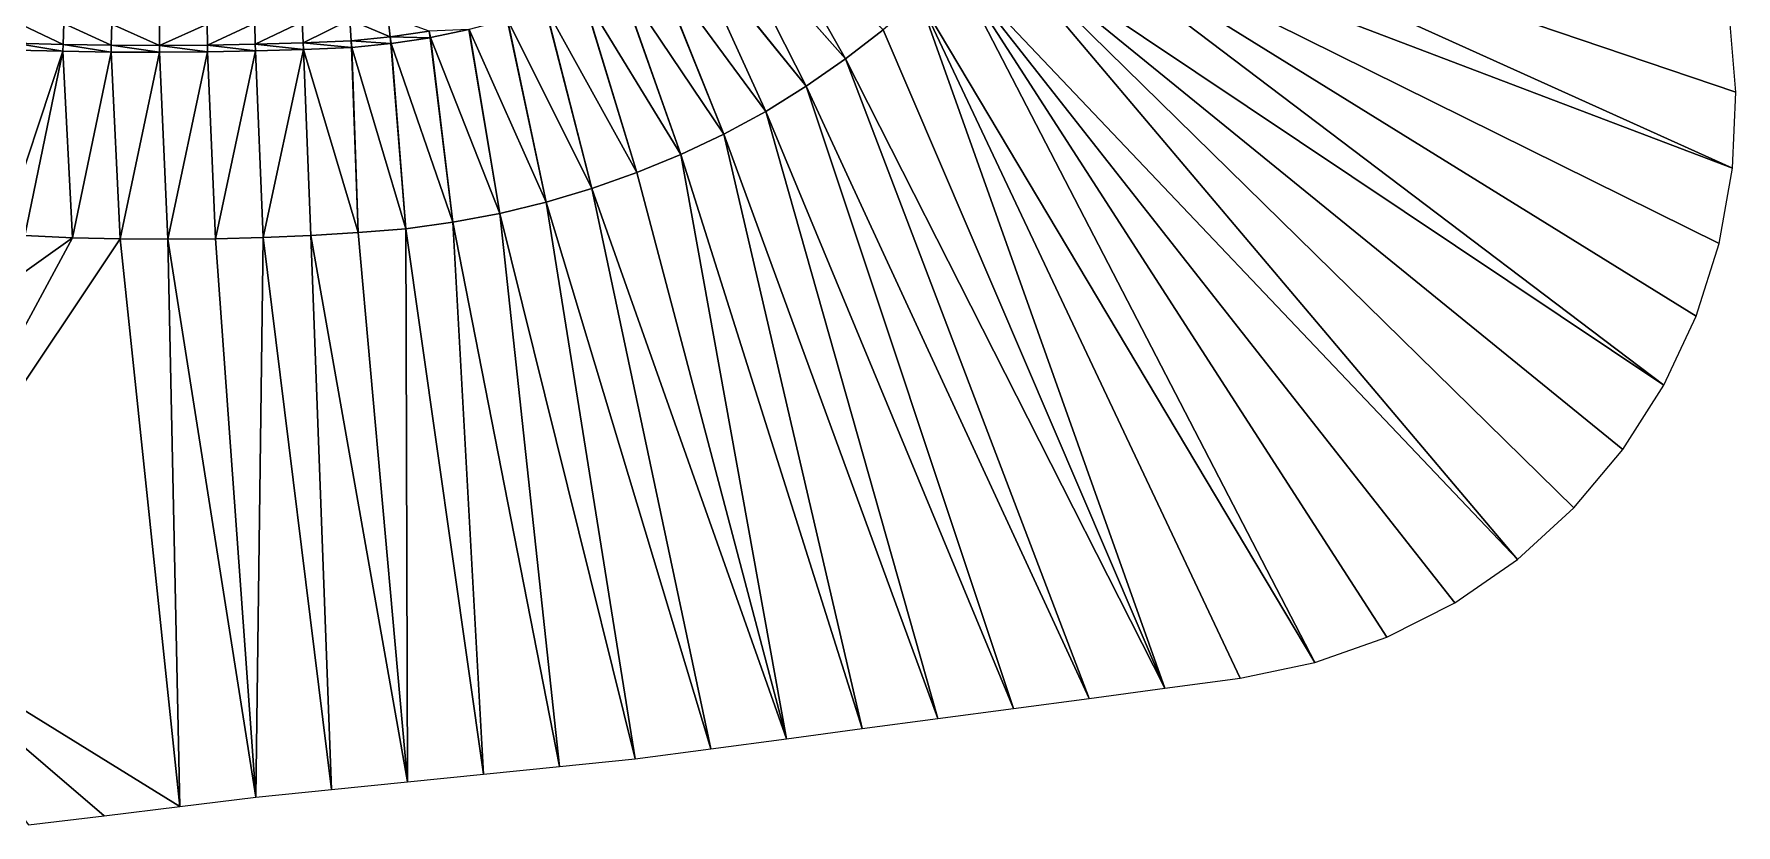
# Model space of a CAD drawing. Header units: metres. Extents: x 159042 to 159214, y 174724 to 174807.
# Drawn here: x 159169.81 to 159214.42, y 174724.75 to 174745.47 of the extents above; entities that cross this region are included whole.
import ezdxf

# ---------------------------------------------------------------- set-up
doc = ezdxf.new("R2010")
doc.units = ezdxf.units.M
doc.layers.add('_AFGEWERKT TEST', color=7, linetype='Continuous')

msp = doc.modelspace()

# ---------------------------------------------------------------- linework, layer by layer
at = {"layer": '_AFGEWERKT TEST', "color": 3, "true_color": 0x00ff00}
for points in [[(159214.327, 174741.951, 46.732), (159196.414, 174750.041, 46.531), (159195.631, 174749.069, 46.529)], [(159214.417, 174743.948, 46.726), (159214.247, 174745.939, 46.719), (159196.414, 174750.041, 46.531)], [(159214.327, 174741.951, 46.732), (159214.417, 174743.948, 46.726), (159196.414, 174750.041, 46.531)], [(159188.656, 174749.102, 46.513), (159187.822, 174748.503, 46.513), (159191.073, 174744.82, 46.526)], [(159188.656, 174749.102, 46.513), (159191.073, 174744.82, 46.526), (159192.063, 174745.581, 46.525)], [(159194.802, 174748.134, 46.528), (159212.527, 174736.268, 46.742), (159195.631, 174749.069, 46.529)], [(159213.374, 174738.078, 46.739), (159213.977, 174739.984, 46.737), (159195.631, 174749.069, 46.529)], [(159213.977, 174739.984, 46.737), (159214.327, 174741.951, 46.732), (159195.631, 174749.069, 46.529)], [(159212.527, 174736.268, 46.742), (159213.374, 174738.078, 46.739), (159195.631, 174749.069, 46.529)], [(159187.815, 174748.498, 46.513), (159186.953, 174747.938, 46.514), (159190.047, 174744.106, 46.527)], [(159187.822, 174748.503, 46.513), (159187.815, 174748.498, 46.513), (159191.073, 174744.82, 46.526)], [(159187.815, 174748.498, 46.513), (159190.047, 174744.106, 46.527), (159191.073, 174744.82, 46.526)], [(159193.93, 174747.24, 46.526), (159208.694, 174731.702, 46.74), (159194.802, 174748.134, 46.528)], [(159208.694, 174731.702, 46.74), (159210.167, 174733.052, 46.743), (159194.802, 174748.134, 46.528)], [(159211.452, 174734.583, 46.743), (159212.527, 174736.268, 46.742), (159194.802, 174748.134, 46.528)], [(159210.167, 174733.052, 46.743), (159211.452, 174734.583, 46.743), (159194.802, 174748.134, 46.528)], [(159186.945, 174747.933, 46.514), (159186.054, 174747.42, 46.513), (159188.988, 174743.442, 46.528)], [(159186.953, 174747.938, 46.514), (159186.945, 174747.933, 46.514), (159190.047, 174744.106, 46.527)], [(159186.945, 174747.933, 46.514), (159188.988, 174743.442, 46.528), (159190.047, 174744.106, 46.527)], [(159186.046, 174747.416, 46.513), (159185.129, 174746.951, 46.513), (159187.888, 174742.85, 46.528)], [(159186.054, 174747.42, 46.513), (159186.046, 174747.416, 46.513), (159187.888, 174742.85, 46.528)], [(159188.988, 174743.442, 46.528), (159186.054, 174747.42, 46.513), (159187.888, 174742.85, 46.528)], [(159193.017, 174746.389, 46.525), (159203.382, 174729.001, 46.727), (159193.93, 174747.24, 46.526)], [(159207.051, 174730.565, 46.736), (159208.694, 174731.702, 46.74), (159193.93, 174747.24, 46.526)], [(159205.267, 174729.663, 46.732), (159207.051, 174730.565, 46.736), (159193.93, 174747.24, 46.526)], [(159203.382, 174729.001, 46.727), (159205.267, 174729.663, 46.732), (159193.93, 174747.24, 46.526)], [(159185.121, 174746.947, 46.513), (159184.18, 174746.533, 46.513), (159186.758, 174742.315, 46.528)], [(159185.129, 174746.951, 46.513), (159185.121, 174746.947, 46.513), (159186.758, 174742.315, 46.528)], [(159185.129, 174746.951, 46.513), (159186.758, 174742.315, 46.528), (159187.888, 174742.85, 46.528)], [(159184.171, 174746.529, 46.513), (159183.21, 174746.166, 46.513), (159185.603, 174741.838, 46.528)], [(159184.18, 174746.533, 46.513), (159184.171, 174746.529, 46.513), (159185.603, 174741.838, 46.528)], [(159184.18, 174746.533, 46.513), (159185.603, 174741.838, 46.528), (159186.758, 174742.315, 46.528)], [(159199.443, 174728.327, 46.711), (159193.017, 174746.389, 46.525), (159192.063, 174745.581, 46.525)], [(159201.426, 174728.59, 46.719), (159203.382, 174729.001, 46.727), (159193.017, 174746.389, 46.525)], [(159201.426, 174728.59, 46.719), (159193.017, 174746.389, 46.525), (159199.443, 174728.327, 46.711)], [(159169.342, 174745.779, 46.361), (159169.306, 174745.23, 46.361), (159170.568, 174745.195, 46.359)], [(159170.592, 174745.745, 46.359), (159169.342, 174745.779, 46.361), (159170.568, 174745.195, 46.359)], [(159175.59, 174745.754, 46.351), (159174.341, 174745.73, 46.353), (159174.35, 174745.18, 46.353)], [(159175.59, 174745.754, 46.351), (159174.35, 174745.18, 46.353), (159175.606, 174745.204, 46.351)], [(159176.838, 174745.792, 46.349), (159175.59, 174745.754, 46.351), (159175.606, 174745.204, 46.351)], [(159176.838, 174745.792, 46.349), (159175.606, 174745.204, 46.351), (159176.863, 174745.242, 46.349)], [(159178.086, 174745.844, 46.347), (159176.838, 174745.792, 46.349), (159176.863, 174745.242, 46.349)], [(159178.118, 174745.295, 46.347), (159178.086, 174745.844, 46.347), (159176.863, 174745.242, 46.349)], [(159179.081, 174745.939, 46.346), (159178.086, 174745.844, 46.347), (159179.144, 174745.393, 46.346)], [(159178.086, 174745.844, 46.347), (159178.118, 174745.295, 46.347), (159179.144, 174745.393, 46.346)], [(159179.081, 174745.939, 46.346), (159179.144, 174745.393, 46.346), (159180.162, 174745.546, 46.345)], [(159182.211, 174745.848, 46.512), (159181.215, 174745.587, 46.514), (159183.228, 174741.065, 46.528)], [(159182.22, 174745.851, 46.512), (159182.211, 174745.848, 46.512), (159183.228, 174741.065, 46.528)], [(159183.201, 174746.163, 46.513), (159182.22, 174745.851, 46.512), (159184.425, 174741.421, 46.528)], [(159184.425, 174741.421, 46.528), (159182.22, 174745.851, 46.512), (159183.228, 174741.065, 46.528)], [(159183.21, 174746.166, 46.513), (159183.201, 174746.163, 46.513), (159184.425, 174741.421, 46.528)], [(159183.21, 174746.166, 46.513), (159184.425, 174741.421, 46.528), (159185.603, 174741.838, 46.528)], [(159170.592, 174745.745, 46.359), (159170.568, 174745.195, 46.359), (159171.83, 174745.176, 46.357)], [(159171.842, 174745.726, 46.357), (159170.592, 174745.745, 46.359), (159171.83, 174745.176, 46.357)], [(159173.093, 174745.171, 46.355), (159171.842, 174745.726, 46.357), (159171.83, 174745.176, 46.357)], [(159173.093, 174745.171, 46.355), (159173.092, 174745.721, 46.355), (159171.842, 174745.726, 46.357)], [(159173.092, 174745.721, 46.355), (159173.093, 174745.171, 46.355), (159174.341, 174745.73, 46.353)], [(159174.341, 174745.73, 46.353), (159173.093, 174745.171, 46.355), (159174.35, 174745.18, 46.353)], [(159178.118, 174745.295, 46.347), (159179.16, 174745.218, 46.522), (159179.144, 174745.393, 46.346)], [(159179.144, 174745.393, 46.346), (159180.188, 174745.374, 46.518), (159180.162, 174745.546, 46.345)], [(159179.17, 174745.219, 46.522), (159180.188, 174745.374, 46.518), (159179.144, 174745.393, 46.346)], [(159179.16, 174745.218, 46.522), (159179.17, 174745.219, 46.522), (159179.144, 174745.393, 46.346)], [(159180.188, 174745.374, 46.518), (159179.17, 174745.219, 46.522), (159180.787, 174740.538, 46.528)], [(159180.197, 174745.375, 46.518), (159181.206, 174745.585, 46.514), (159180.162, 174745.546, 46.345)], [(159180.188, 174745.374, 46.518), (159180.197, 174745.375, 46.518), (159180.162, 174745.546, 46.345)], [(159180.197, 174745.375, 46.518), (159180.188, 174745.374, 46.518), (159180.787, 174740.538, 46.528)], [(159181.206, 174745.585, 46.514), (159180.197, 174745.375, 46.518), (159182.014, 174740.77, 46.528)], [(159180.197, 174745.375, 46.518), (159180.787, 174740.538, 46.528), (159182.014, 174740.77, 46.528)], [(159181.215, 174745.587, 46.514), (159181.206, 174745.585, 46.514), (159182.014, 174740.77, 46.528)], [(159181.215, 174745.587, 46.514), (159182.014, 174740.77, 46.528), (159183.228, 174741.065, 46.528)], [(159191.073, 174744.82, 46.526), (159199.443, 174728.327, 46.711), (159192.063, 174745.581, 46.525)], [(159170.563, 174745.017, 46.537), (159169.301, 174745.051, 46.539), (159169.018, 174740.336, 46.542)], [(159169.562, 174740.187, 46.541), (159170.563, 174745.017, 46.537), (159169.018, 174740.336, 46.542)], [(159169.301, 174745.051, 46.539), (159170.563, 174745.017, 46.537), (159169.306, 174745.23, 46.361)], [(159169.306, 174745.23, 46.361), (159170.563, 174745.017, 46.537), (159170.568, 174745.195, 46.359)], [(159170.563, 174745.017, 46.537), (159169.562, 174740.187, 46.541), (159170.811, 174740.133, 46.54)], [(159170.563, 174745.017, 46.537), (159170.565, 174745.017, 46.537), (159170.568, 174745.195, 46.359)], [(159170.565, 174745.017, 46.537), (159170.563, 174745.017, 46.537), (159170.811, 174740.133, 46.54)], [(159170.565, 174745.017, 46.537), (159171.827, 174744.997, 46.535), (159170.568, 174745.195, 46.359)], [(159171.827, 174744.997, 46.535), (159170.565, 174745.017, 46.537), (159170.811, 174740.133, 46.54)], [(159170.568, 174745.195, 46.359), (159171.827, 174744.997, 46.535), (159171.83, 174745.176, 46.357)], [(159171.827, 174744.997, 46.535), (159170.811, 174740.133, 46.54), (159172.061, 174740.101, 46.538)], [(159171.827, 174744.997, 46.535), (159171.829, 174744.997, 46.535), (159171.83, 174745.176, 46.357)], [(159171.829, 174744.997, 46.535), (159171.827, 174744.997, 46.535), (159172.061, 174740.101, 46.538)], [(159171.829, 174744.997, 46.535), (159173.092, 174744.993, 46.533), (159171.83, 174745.176, 46.357)], [(159173.092, 174744.993, 46.533), (159171.829, 174744.997, 46.535), (159172.061, 174740.101, 46.538)], [(159173.092, 174744.993, 46.533), (159173.093, 174745.171, 46.355), (159171.83, 174745.176, 46.357)], [(159173.092, 174744.993, 46.533), (159172.061, 174740.101, 46.538), (159173.311, 174740.091, 46.536)], [(159173.092, 174744.993, 46.533), (159173.094, 174744.993, 46.533), (159173.093, 174745.171, 46.355)], [(159173.094, 174744.993, 46.533), (159173.092, 174744.993, 46.533), (159173.311, 174740.091, 46.536)], [(159173.093, 174745.171, 46.355), (159174.351, 174745.002, 46.531), (159174.35, 174745.18, 46.353)], [(159173.094, 174744.993, 46.533), (159174.351, 174745.002, 46.531), (159173.093, 174745.171, 46.355)], [(159174.351, 174745.002, 46.531), (159173.094, 174744.993, 46.533), (159173.311, 174740.091, 46.536)], [(159174.561, 174740.103, 46.534), (159174.351, 174745.002, 46.531), (159173.311, 174740.091, 46.536)], [(159174.35, 174745.18, 46.353), (159175.61, 174745.026, 46.529), (159175.606, 174745.204, 46.351)], [(159174.353, 174745.002, 46.531), (159175.61, 174745.026, 46.529), (159174.35, 174745.18, 46.353)], [(159174.351, 174745.002, 46.531), (159174.353, 174745.002, 46.531), (159174.35, 174745.18, 46.353)], [(159174.353, 174745.002, 46.531), (159174.351, 174745.002, 46.531), (159174.561, 174740.103, 46.534)], [(159175.61, 174745.026, 46.529), (159174.353, 174745.002, 46.531), (159174.561, 174740.103, 46.534)], [(159175.61, 174745.026, 46.529), (159174.561, 174740.103, 46.534), (159175.81, 174740.136, 46.532)], [(159175.606, 174745.204, 46.351), (159176.868, 174745.065, 46.527), (159176.863, 174745.242, 46.349)], [(159175.612, 174745.026, 46.529), (159176.868, 174745.065, 46.527), (159175.606, 174745.204, 46.351)], [(159175.61, 174745.026, 46.529), (159175.612, 174745.026, 46.529), (159175.606, 174745.204, 46.351)], [(159175.612, 174745.026, 46.529), (159175.61, 174745.026, 46.529), (159175.81, 174740.136, 46.532)], [(159176.868, 174745.065, 46.527), (159175.612, 174745.026, 46.529), (159175.81, 174740.136, 46.532)], [(159176.868, 174745.065, 46.527), (159175.81, 174740.136, 46.532), (159177.058, 174740.192, 46.531)], [(159178.126, 174745.118, 46.525), (159178.118, 174745.295, 46.347), (159176.863, 174745.242, 46.349)], [(159176.868, 174745.065, 46.527), (159176.87, 174745.065, 46.527), (159176.863, 174745.242, 46.349)], [(159176.87, 174745.065, 46.527), (159178.126, 174745.118, 46.525), (159176.863, 174745.242, 46.349)], [(159176.87, 174745.065, 46.527), (159176.868, 174745.065, 46.527), (159177.058, 174740.192, 46.531)], [(159178.126, 174745.118, 46.525), (159176.87, 174745.065, 46.527), (159178.304, 174740.27, 46.529)], [(159176.87, 174745.065, 46.527), (159177.058, 174740.192, 46.531), (159178.304, 174740.27, 46.529)], [(159178.135, 174745.118, 46.525), (159179.16, 174745.218, 46.522), (159178.118, 174745.295, 46.347)], [(159178.126, 174745.118, 46.525), (159178.135, 174745.118, 46.525), (159178.118, 174745.295, 46.347)], [(159178.135, 174745.118, 46.525), (159178.126, 174745.118, 46.525), (159178.304, 174740.27, 46.529)], [(159179.16, 174745.218, 46.522), (159178.135, 174745.118, 46.525), (159179.55, 174740.369, 46.528)], [(159179.55, 174740.369, 46.528), (159178.135, 174745.118, 46.525), (159178.304, 174740.27, 46.529)], [(159179.17, 174745.219, 46.522), (159179.16, 174745.218, 46.522), (159179.55, 174740.369, 46.528)], [(159179.17, 174745.219, 46.522), (159179.55, 174740.369, 46.528), (159180.787, 174740.538, 46.528)], [(159190.047, 174744.106, 46.527), (159197.461, 174728.063, 46.704), (159191.073, 174744.82, 46.526)], [(159197.461, 174728.063, 46.704), (159199.443, 174728.327, 46.711), (159191.073, 174744.82, 46.526)], [(159188.988, 174743.442, 46.528), (159195.478, 174727.798, 46.697), (159190.047, 174744.106, 46.527)], [(159195.478, 174727.798, 46.697), (159197.461, 174728.063, 46.704), (159190.047, 174744.106, 46.527)], [(159193.496, 174727.533, 46.691), (159188.988, 174743.442, 46.528), (159187.888, 174742.85, 46.528)], [(159188.988, 174743.442, 46.528), (159193.496, 174727.533, 46.691), (159195.478, 174727.798, 46.697)], [(159186.758, 174742.315, 46.528), (159191.513, 174727.269, 46.686), (159187.888, 174742.85, 46.528)], [(159191.513, 174727.269, 46.686), (159193.496, 174727.533, 46.691), (159187.888, 174742.85, 46.528)], [(159185.603, 174741.838, 46.528), (159189.531, 174727.004, 46.681), (159186.758, 174742.315, 46.528)], [(159189.531, 174727.004, 46.681), (159191.513, 174727.269, 46.686), (159186.758, 174742.315, 46.528)], [(159184.425, 174741.421, 46.528), (159189.531, 174727.004, 46.681), (159185.603, 174741.838, 46.528)], [(159187.548, 174726.74, 46.678), (159184.425, 174741.421, 46.528), (159183.228, 174741.065, 46.528)], [(159187.548, 174726.74, 46.678), (159189.531, 174727.004, 46.681), (159184.425, 174741.421, 46.528)], [(159182.014, 174740.77, 46.528), (159185.566, 174726.475, 46.675), (159183.228, 174741.065, 46.528)], [(159185.566, 174726.475, 46.675), (159187.548, 174726.74, 46.678), (159183.228, 174741.065, 46.528)], [(159179.55, 174740.369, 46.528), (159181.586, 174726.076, 46.675), (159180.787, 174740.538, 46.528)], [(159180.787, 174740.538, 46.528), (159183.576, 174726.275, 46.673), (159182.014, 174740.77, 46.528)], [(159181.586, 174726.076, 46.675), (159183.576, 174726.275, 46.673), (159180.787, 174740.538, 46.528)], [(159183.576, 174726.275, 46.673), (159185.566, 174726.475, 46.675), (159182.014, 174740.77, 46.528)], [(159169.562, 174740.187, 46.541), (159164.301, 174735.495, 46.566), (159170.811, 174740.133, 46.54)], [(159164.301, 174735.495, 46.566), (159165.488, 174730.263, 46.586), (159170.811, 174740.133, 46.54)], [(159170.811, 174740.133, 46.54), (159165.488, 174730.263, 46.586), (159172.061, 174740.101, 46.538)], [(159165.488, 174730.263, 46.586), (159173.631, 174725.229, 46.752), (159172.061, 174740.101, 46.538)], [(159172.061, 174740.101, 46.538), (159173.631, 174725.229, 46.752), (159173.311, 174740.091, 46.536)], [(159175.617, 174725.47, 46.733), (159174.561, 174740.103, 46.534), (159173.311, 174740.091, 46.536)], [(159173.631, 174725.229, 46.752), (159175.617, 174725.47, 46.733), (159173.311, 174740.091, 46.536)], [(159174.561, 174740.103, 46.534), (159175.617, 174725.47, 46.733), (159175.81, 174740.136, 46.532)], [(159175.617, 174725.47, 46.733), (159177.606, 174725.678, 46.713), (159175.81, 174740.136, 46.532)], [(159175.81, 174740.136, 46.532), (159177.606, 174725.678, 46.713), (159177.058, 174740.192, 46.531)], [(159177.058, 174740.192, 46.531), (159179.596, 174725.877, 46.694), (159178.304, 174740.27, 46.529)], [(159177.606, 174725.678, 46.713), (159179.596, 174725.877, 46.694), (159177.058, 174740.192, 46.531)], [(159179.596, 174725.877, 46.694), (159179.55, 174740.369, 46.528), (159178.304, 174740.27, 46.529)], [(159179.596, 174725.877, 46.694), (159181.586, 174726.076, 46.675), (159179.55, 174740.369, 46.528)], [(159171.646, 174724.987, 46.772), (159173.631, 174725.229, 46.752), (159165.488, 174730.263, 46.586)], [(159169.661, 174724.746, 46.792), (159171.646, 174724.987, 46.772), (159165.488, 174730.263, 46.586)]]:
    msp.add_3dface(points, dxfattribs=at)

doc.saveas('drawing.dxf')
